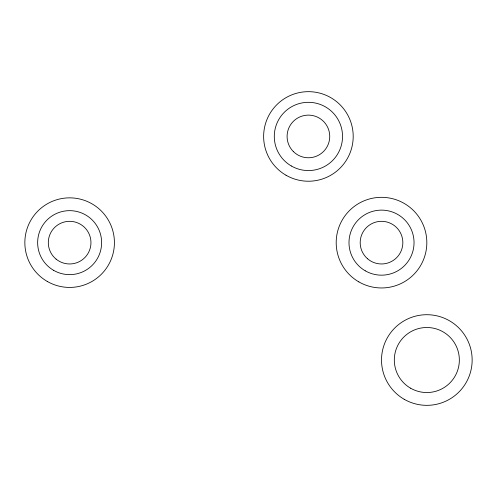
<?xml version="1.0" encoding="UTF-8"?>
<svg xmlns="http://www.w3.org/2000/svg" width="497" height="497" viewBox="0 0 497 497"><rect width="100%" height="100%" fill="white"/><g stroke="black" fill="none" stroke-linecap="round" stroke-linejoin="round"><path stroke-width="0.75" d="M365.252 270.809A32.522 32.522 0 0 0 414.038 242.642A32.522 32.522 0 0 0 365.252 214.48A32.522 32.522 0 0 0 365.252 270.809M358.853 281.892A45.32 45.32 0 0 0 426.83 242.642A45.32 45.32 0 0 0 358.853 203.397A45.32 45.32 0 0 0 358.853 281.892M367.575 258.782A21.328 21.328 0 0 0 402.464 246.649A21.328 21.328 0 0 0 374.508 222.501A21.328 21.328 0 0 0 367.575 258.782M404.173 399.271A45.32 45.32 0 0 0 472.15 360.027A45.32 45.32 0 0 0 404.173 320.776A45.32 45.32 0 0 0 404.173 399.271M410.572 388.188A32.522 32.522 0 0 0 459.352 360.027A32.522 32.522 0 0 0 410.572 331.859A32.522 32.522 0 0 0 410.572 388.188M286.023 175.23A44.786 44.786 0 0 0 353.199 136.445A44.786 44.786 0 0 0 286.023 97.66A44.786 44.786 0 0 0 286.023 175.23M291.354 165.992A34.119 34.119 0 0 0 342.539 136.445A34.119 34.119 0 0 0 291.354 106.892A34.119 34.119 0 0 0 291.354 165.992M293.336 151.523A21.328 21.328 0 0 0 329.014 141.962A21.328 21.328 0 0 0 302.897 115.844A21.328 21.328 0 0 0 293.336 151.523M47.24 281.426A44.786 44.786 0 0 0 114.422 242.642A44.786 44.786 0 0 0 47.24 203.857A44.786 44.786 0 0 0 47.24 281.426M56.068 259.099A21.328 21.328 0 0 0 90.665 246.17A21.328 21.328 0 0 0 62.168 222.668A21.328 21.328 0 0 0 56.068 259.099M53.639 270.349A31.988 31.988 0 0 0 101.624 242.642A31.988 31.988 0 0 0 53.639 214.94A31.988 31.988 0 0 0 53.639 270.349"/></g></svg>
